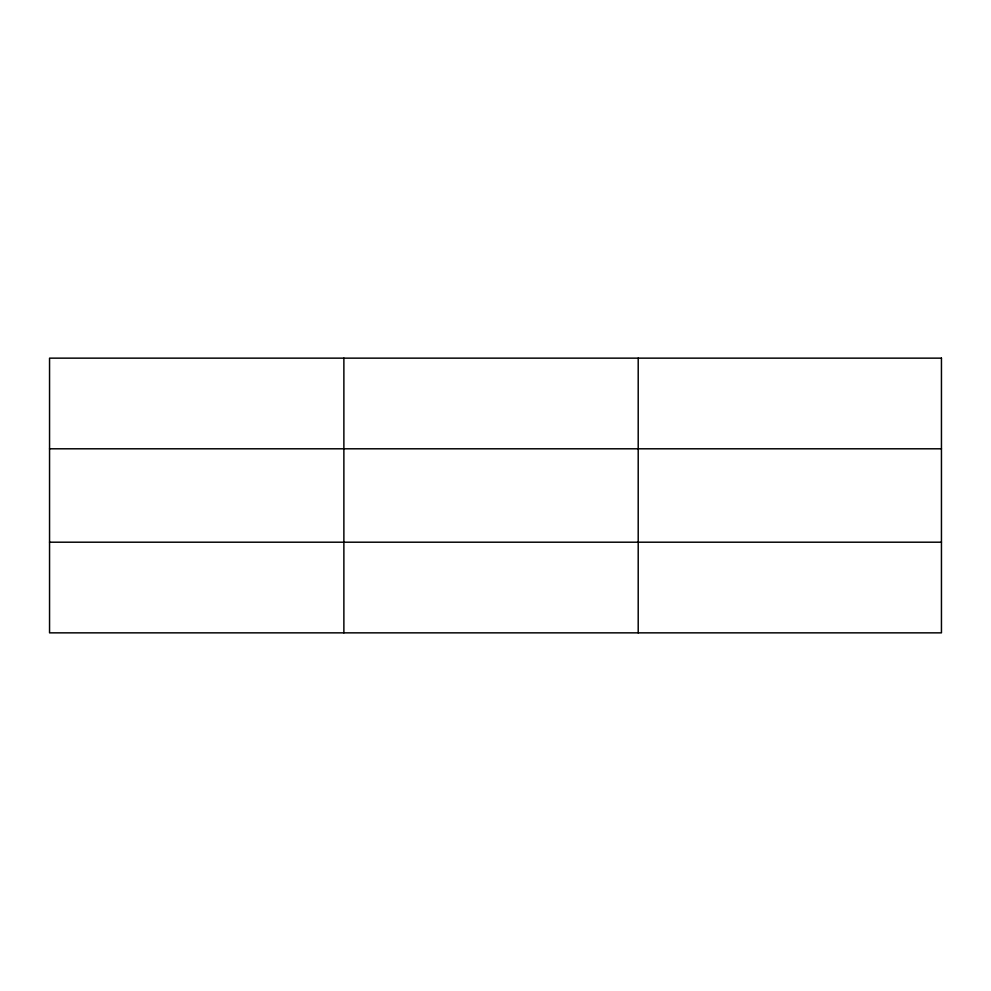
<?xml version="1.0" encoding="UTF-8"?>
<svg xmlns="http://www.w3.org/2000/svg" width="991" height="991" viewBox="0 0 991 991"><rect width="100%" height="100%" fill="white"/><g stroke="black" fill="none" stroke-linecap="round" stroke-linejoin="round"><path stroke-width="1.49" d="M343.877 358.147L343.877 632.853M638.204 358.147L638.204 632.853M49.55 448.799L941.45 448.799M49.55 542.201L941.45 542.201M941.45 358.147L941.45 632.853L49.55 632.853L49.55 358.147L941.45 358.147"/></g></svg>
